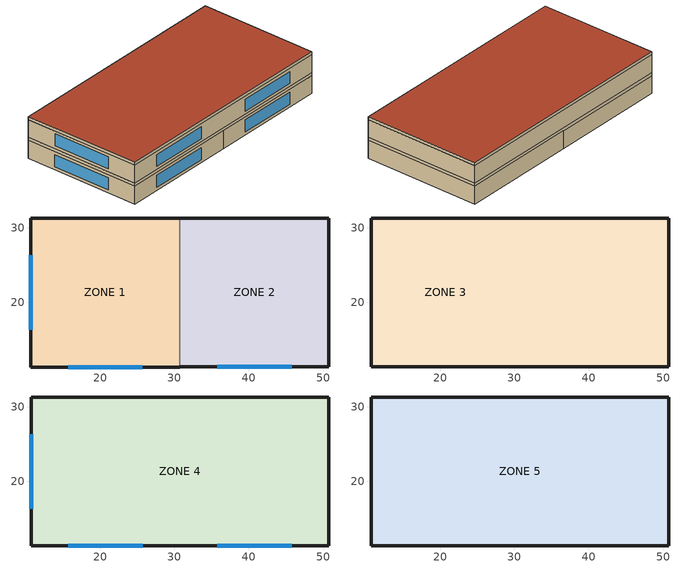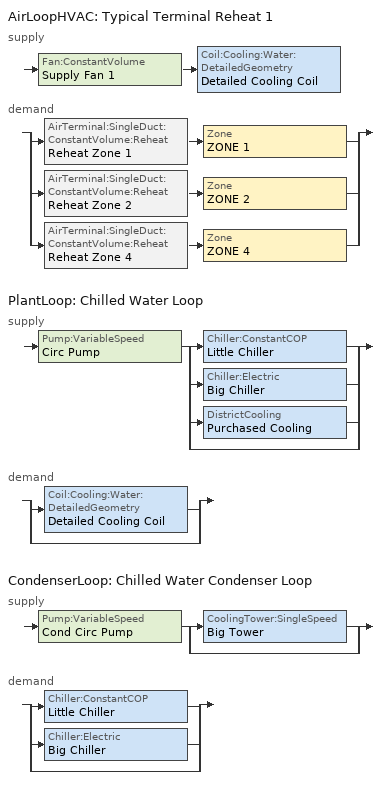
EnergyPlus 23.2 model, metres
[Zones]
ZONE 1
 floor ground (SLAB FLOOR): 30.7,11.3 10.7,11.3 10.7,31.3 30.7,31.3 z0
 wall outside (EXTERIOR): 30.7,31.3 10.7,31.3 10.7,11.3 30.7,11.3 z0:3
 wall to ZONE 2 (INTERIOR): 30.7,11.3 30.7,31.3 z0:3
 window (DOUBLE PANE TINTED WINDOW): 15.7,11.3 25.7,11.3 / 10.7,26.3 10.7,16.3 z0.5:2.5
ZONE 2
 floor ground (SLAB FLOOR): 50.73,11.32 30.73,11.32 30.73,31.32 50.73,31.32 z0
 wall outside (EXTERIOR): 30.73,11.32 50.73,11.32 50.73,31.32 30.73,31.32 z0:3
 window (DOUBLE PANE TINTED WINDOW): 35.73,11.32 45.73,11.32 z0.5:2.5
ZONE 3
 floor to ZONE 1 (PLENUM FLOOR): 30.73,11.32 10.73,11.32 10.73,31.32 30.73,31.32 z3
 floor to ZONE 2 (PLENUM FLOOR): 50.73,11.32 30.73,11.32 30.73,31.32 50.73,31.32 z3
 wall outside (EXTERIOR): 10.73,11.32 50.73,11.32 50.73,31.32 10.73,31.32 10.73,11.32 z3:3.5
ZONE 4
 floor to ZONE 3 (FLOOR39): 50.73,11.32 10.73,11.32 10.73,31.32 50.73,31.32 z3.5
 wall outside (EXTERIOR): 10.73,11.32 50.73,11.32 50.73,31.32 10.73,31.32 10.73,11.32 z3.5:6.5
 window (DOUBLE PANE TINTED WINDOW): 15.73,11.32 25.73,11.32 / 35.73,11.32 45.73,11.32 / 10.73,26.32 10.73,16.32 z4:6
ZONE 5
 floor to ZONE 4 (PLENUM FLOOR): 50.73,11.32 10.73,11.32 10.73,31.32 50.73,31.32 z6.5
 wall outside (EXTERIOR): 10.73,11.32 50.73,11.32 50.73,31.32 10.73,31.32 10.73,11.32 z6.5:7
 roof outside (ROOF31): 10.73,31.32 10.73,11.32 50.73,11.32 50.73,31.32 z7
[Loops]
AirLoopHVAC 'Typical Terminal Reheat 1'
 supply: Fan:ConstantVolume 'Supply Fan 1' > Coil:Cooling:Water:DetailedGeometry 'Detailed Cooling Coil'
 demand: split
  | AirTerminal:SingleDuct:ConstantVolume:Reheat 'Reheat Zone 1' > Zone 'ZONE 1'
  | AirTerminal:SingleDuct:ConstantVolume:Reheat 'Reheat Zone 2' > Zone 'ZONE 2'
  | AirTerminal:SingleDuct:ConstantVolume:Reheat 'Reheat Zone 4' > Zone 'ZONE 4'
PlantLoop 'Chilled Water Loop'
 supply: Pump:VariableSpeed 'Circ Pump' > split
  | Chiller:ConstantCOP 'Little Chiller'
  | Chiller:Electric 'Big Chiller'
  | DistrictCooling 'Purchased Cooling'
  | bypass
 demand: split
  | Coil:Cooling:Water:DetailedGeometry 'Detailed Cooling Coil'
  | bypass
CondenserLoop 'Chilled Water Condenser Loop'
 supply: Pump:VariableSpeed 'Cond Circ Pump' > split
  | CoolingTower:SingleSpeed 'Big Tower'
  | bypass
 demand: split
  | Chiller:ConstantCOP 'Little Chiller'
  | Chiller:Electric 'Big Chiller'
  | bypass
[Building]
BUILDING #1: Loads convergence tolerance value=0.04; Maximum number of warmup days=25; Minimum number of warmup days=6; North axis=0; Solar distribution=MinimalShadowing; Temperature convergence tolerance value=0.4; Terrain=Suburbs
[Site:GroundTemperature:BuildingSurface]
20.03, 20.03, 20.13, 20.3, 20.43, 20.52, 20.62, 20.77, 20.78, 20.55, 20.44, 20.2
[Site:Location]
CHICAGO_IL_USA_WMO_725300: Elevation=190; Latitude=42; Longitude=-87.88; Time zone=-6
[SizingPeriod:DesignDay] Barometric pressure=99063; Day of month=21; Daylight saving time indicator=No; Humidity condition type=WetBulb; Rain indicator=No; Snow indicator=No; Solar model indicator=ASHRAEClearSky
Name | Daily dry bulb temperature range | Day type | Maximum dry bulb temperature | Month | Sky clearness | Wetbulb or dewpoint at maximum dry bulb | Wind direction | Wind speed
CHICAGO Ann Clg 1% Condns DB=>MWB | 10.7 | SummerDesignDay | 31.5 | 7 | 1 | 23 | 230 | 5.3
CHICAGO Ann Htg 99% Condns DB | 0 | WinterDesignDay | -17.3 | 1 | 0 | -17.3 | 270 | 4.9
[Construction]
DOUBLE PANE TINTED WINDOW: GLASS - GREY PLATE 3 / 8 IN, WinAirB1 - AIRSPACE RESISTANCE, GLASS - CLEAR PLATE 3 / 8 IN
EXTERIOR: A2 - 4 IN DENSE FACE BRICK, B3 - 2 IN INSULATION, C2 - 4 IN LW CONCRETE BLOCK, E1 - 3 / 4 IN PLASTER OR GYP BOARD
FLOOR39: E5 - ACOUSTIC TILE, E4 - CEILING AIRSPACE, C5 - 4 IN HW CONCRETE
INTERIOR: C7 - 8 IN LW CONCRETE BLOCK
PLENUM FLOOR: E5 - ACOUSTIC TILE
ROOF31: E2 - 1 / 2 IN SLAG OR STONE, E3 - 3 / 8 IN FELT AND MEMBRANE, B6 - 2 IN DENSE INSULATION, C12 - 2 IN HW CONCRETE
SLAB FLOOR: CONCRETE - SAND AND GRAVEL 4 IN
[Material] Thermal absorptance=0.9
Name | Conductivity | Density | Roughness | Solar absorptance | Specific heat | Thickness | Visible absorptance
A2 - 4 IN DENSE FACE BRICK | 1.245296 | 2082.4 | Rough | 0.93 | 920.48 | 0.101498 | 0.93
B3 - 2 IN INSULATION | 0.0432394 | 32.03693 | VeryRough | 0.5 | 836.8 | 0.0509016 | 0.5
B6 - 2 IN DENSE INSULATION | 0.0432394 | 91.30524 | VeryRough | 0.5 | 836.8 | 0.0509016 | 0.5
C2 - 4 IN LW CONCRETE BLOCK | 0.380507 | 608.7016 | MediumRough | 0.65 | 836.8 | 0.101498 | 0.65
C5 - 4 IN HW CONCRETE | 1.729577 | 2242.585 | MediumRough | 0.65 | 836.8 | 0.101498 | 0.65
C7 - 8 IN LW CONCRETE BLOCK | 0.570761 | 608.7016 | Rough | 0.65 | 836.8 | 0.203302 | 0.65
C12 - 2 IN HW CONCRETE | 1.729577 | 2242.585 | MediumRough | 0.65 | 836.8 | 0.0509016 | 0.65
CONCRETE - SAND AND GRAVEL 4 IN | 1.729577 | 2242.585 | MediumRough | 0.6 | 836.8 | 0.101498 | 0.6
E1 - 3 / 4 IN PLASTER OR GYP BOARD | 0.726422 | 1601.846 | Smooth | 0.92 | 836.8 | 0.01905 | 0.92
E2 - 1 / 2 IN SLAG OR STONE | 1.435549 | 881.0155 | Rough | 0.55 | 1673.6 | 0.0127102 | 0.55
E3 - 3 / 8 IN FELT AND MEMBRANE | 0.190253 | 1121.292 | Rough | 0.75 | 1673.6 | 0.00954024 | 0.75
E5 - ACOUSTIC TILE | 0.0605352 | 480.5539 | MediumSmooth | 0.32 | 836.8 | 0.01905 | 0.32
[Material:AirGap]
E4 - CEILING AIRSPACE: Thermal resistance=0.176228
[WindowMaterial:Gas]
WinAirB1 - AIRSPACE RESISTANCE: Gas type=Air; Thickness=0.013
[WindowMaterial:Glazing] Back side infrared hemispherical emissivity=0.84; Conductivity=0.9; Front side infrared hemispherical emissivity=0.84; Infrared transmittance at normal incidence=0; Optical data type=SpectralAverage; Thickness=0.009
Name | Back side solar reflectance at normal incidence | Back side visible reflectance at normal incidence | Front side solar reflectance at normal incidence | Front side visible reflectance at normal incidence | Solar transmittance at normal incidence | Visible transmittance at normal incidence
GLASS - CLEAR PLATE 3 / 8 IN | 0.065 | 0.074 | 0.065 | 0.074 | 0.724 | 0.858
GLASS - GREY PLATE 3 / 8 IN | 0.051 | 0.055 | 0.047 | 0.05 | 0.258 | 0.276
[AirLoopHVAC]
Typical Terminal Reheat 1: Design supply air flow rate=4.3
[AirLoopHVAC:ReturnPlenum]
Name | Zone
Zone 3 Plenum | ZONE 3
Zone 5 Plenum | ZONE 5
[AirTerminal:SingleDuct:ConstantVolume:Reheat] Availability schedule=FanAndCoilAvailSched; Convergence tolerance=0.001; Maximum hot water or steam flow rate=0; Minimum hot water or steam flow rate=0
Name | Maximum air flow rate | Reheat coil
Reheat Zone 1 | 1.1 | Reheat Coil Zone 1
Reheat Zone 2 | 1 | Reheat Coil Zone 2
Reheat Zone 4 | 2.2 | Reheat Coil Zone 4
[AvailabilityManager:Scheduled]
Reheat System 1 Avail: Schedule=FanAndCoilAvailSched
[Chiller:ConstantCOP]
Little Chiller: Chiller flow mode=LeavingSetpointModulated; Condenser type=WaterCooled; Design chilled water flow rate=0.0011; Design condenser water flow rate=0.0011; Nominal capacity=25000; Nominal cop=2.5
[Chiller:Electric]
Big Chiller: Chilled water outlet temperature lower limit=5; Chiller flow mode=LeavingSetpointModulated; Condenser type=WaterCooled; Design chilled water flow rate=0.0011; Design chilled water outlet temperature=6.667; Design condenser fluid flow rate=0.0005; Design condenser inlet temperature=29.44; Maximum part load ratio=1; Minimum part load ratio=0.15; Nominal capacity=45000; Nominal cop=2.75; Optimum part load ratio=0.65; Temperature rise coefficient=2.682759; Coefficient 1 of capacity ratio curve=0.944836; Coefficient 1 of full load ratio curve=0.03303; Coefficient 1 of power ratio curve=1.907846; Coefficient 2 of capacity ratio curve=-0.0570088; Coefficient 2 of full load ratio curve=0.6852; Coefficient 2 of power ratio curve=-1.20499; Coefficient 3 of capacity ratio curve=-0.00185486; Coefficient 3 of full load ratio curve=0.2818; Coefficient 3 of power ratio curve=0.263462
[Coil:Cooling:Water:DetailedGeometry]
Detailed Cooling Coil: Availability schedule=CoolingCoilAvailSched; Coil depth=0.165098; Fin diameter=0.435072; Fin spacing=0.00181429; Fin surface area=101.716; Fin thermal conductivity=203.883; Fin thickness=0.00149998; Maximum water flow rate=0.0025; Minimum airflow area=0.810606; Number of tube rows=6; Number of tubes per row=16; Total tube inside area=6.20007; Tube depth spacing=0.0258998; Tube inside diameter=0.01445; Tube outside diameter=0.0158798; Tube outside surface area=6.23816; Tube thermal conductivity=385.765
[Coil:Heating:Fuel] Availability schedule=FanAndCoilAvailSched; Burner efficiency=0.8; Fuel type=NaturalGas
Name | Nominal capacity
Reheat Coil Zone 1 | 16000
Reheat Coil Zone 2 | 18000
Reheat Coil Zone 4 | 25000
[CondenserEquipmentList]
All Towers: Big Tower, CoolingTower:SingleSpeed
[CondenserEquipmentOperationSchemes]
Tower Loop Operation: Control scheme 1=Year Round Tower Operation; Control scheme 1 schedule=ON
[CondenserLoop]
Chilled Water Condenser Loop: Condenser equipment operation scheme=Tower Loop Operation; Condenser loop volume=Autocalculate; Fluid type=Water; Load distribution scheme=SequentialLoad; Maximum loop flow rate=0.0011; Maximum loop temperature=80; Minimum loop flow rate=0; Minimum loop temperature=10
[Controller:WaterCoil]
Main Cooling Coil Controller: Action=Reverse; Actuator variable=Flow; Control variable=Temperature; Controller convergence tolerance=0.1; Maximum actuated flow=0.005; Minimum actuated flow=0
[CoolingTower:SingleSpeed]
Big Tower: Design air flow rate=16; Design fan power=1000; Design u factor times area value=1750; Design water flow rate=0.0011; Free convection regime air flow rate=0; Free convection regime u factor times area value=0; Performance input method=UFactorTimesAreaAndDesignWaterFlowRate
[DistrictCooling]
Purchased Cooling: Nominal capacity=680000
[ElectricEquipment] Design level calculation method=EquipmentLevel; Fraction latent=0; Fraction lost=0; Fraction radiant=0.3; Schedule=BLDG Sch   2
Name | Design level | Zone or zonelist or space or spacelist
ZONE 1 ElecEq 1 | 4310 | ZONE 1
ZONE 2 ElecEq 1 | 4310 | ZONE 2
ZONE 4 ElecEq 1 | 8610 | ZONE 4
[Fan:ConstantVolume]
Supply Fan 1: Availability schedule=FanAndCoilAvailSched; Fan total efficiency=0.7; Maximum flow rate=4.3; Motor efficiency=0.9; Motor in airstream fraction=1; Pressure rise=600
[Lights] Design level calculation method=LightingLevel; End use subcategory=GeneralLights; Fraction radiant=0.4; Fraction replaceable=0; Fraction visible=0.2; Return air fraction=0; Schedule=BLDG Sch   2
Name | Lighting level | Zone or zonelist or space or spacelist
ZONE 1 Lights 1 | 4310 | ZONE 1
ZONE 2 Lights 1 | 4310 | ZONE 2
ZONE 4 Lights 1 | 8610 | ZONE 4
[People] Activity level schedule=Activity Lvl   1; Fraction radiant=0.6; Number of people calculation method=People; Number of people schedule=BLDG Sch   1
Name | Number of people | Zone or zonelist or space or spacelist
ZONE 1 People 1 | 29 | ZONE 1
ZONE 2 People 1 | 29 | ZONE 2
ZONE 4 People 1 | 57 | ZONE 4
[PlantEquipmentList]
All Chillers: Big Chiller, Chiller:Electric, Little Chiller, Chiller:ConstantCOP
Chiller Plant: Little Chiller, Chiller:ConstantCOP
Chiller Plant and Purchased: Big Chiller, Chiller:Electric, Purchased Cooling, DistrictCooling
Purchased Only: Purchased Cooling, DistrictCooling
[PlantEquipmentOperation:CoolingLoad] Load range 1 lower limit=0
Name | Load range 1 upper limit | Range 1 equipment list | Load range 2 lower limit | Load range 2 upper limit | Load range 3 lower limit | Load range 3 upper limit | Range 2 equipment list | Range 3 equipment list
Off Peak Operation | 500000 | Chiller Plant and Purchased
Peak Operation | 70000 | Chiller Plant | 70000 | 245000 | 245000 | 500000 | Chiller Plant and Purchased | Purchased Only
Year Round Tower Operation | 90000000 | All Towers
[PlantEquipmentOperationSchemes]
CW Loop Operation: Control scheme 1=Peak Operation; Control scheme 1 schedule=On Peak; Control scheme 2=Off Peak Operation; Control scheme 2 schedule=Off Peak
[PlantLoop]
Chilled Water Loop: Fluid type=Water; Load distribution scheme=Optimal; Maximum loop flow rate=0.0026; Maximum loop temperature=98; Minimum loop flow rate=0; Minimum loop temperature=1; Plant equipment operation scheme=CW Loop Operation; Plant loop volume=Autocalculate
[Pump:VariableSpeed] Design minimum flow rate=0; Design pump head=300000; Fraction of motor inefficiencies to fluid stream=0; Motor efficiency=0.87; Pump control type=Intermittent; Coefficient 1 of the part load performance curve=0; Coefficient 2 of the part load performance curve=1; Coefficient 3 of the part load performance curve=0; Coefficient 4 of the part load performance curve=0
Name | Design maximum flow rate | Design power consumption
Circ Pump | 0.0025 | 1200
Cond Circ Pump | 0.0011 | 500
[SetpointManager:FollowOutdoorAirTemperature]
MyCondenserControl: Control variable=Temperature; Maximum setpoint temperature=80; Minimum setpoint temperature=10; Offset temperature difference=0; Reference temperature type=OutdoorAirWetBulb; Setpoint node or nodelist=Condenser Supply Outlet Node
[SetpointManager:Scheduled] Control variable=Temperature
Name | Schedule | Setpoint node or nodelist
Big Chiller Setpoint Manager | CW Loop Temp Schedule | Big Chiller Outlet Node
Chilled Water Loop Setpoint Manager | CW Loop Temp Schedule | Chilled Water Loop Setpoint Node List
Little Chiller Setpoint Manager | CW Loop Temp Schedule | Little Chiller Outlet Node
Supply Air Temp Manager | Seasonal Reset Supply Air Temp Sch | Supply Air Temp Nodes
[ThermostatSetpoint:SingleCooling]
Cooling Setpoint with SB: Setpoint temperature schedule=Cooling Setpoints
[ThermostatSetpoint:SingleHeating]
Heating Setpoint with SB: Setpoint temperature schedule=Heating Setpoints
[Zone] Ceiling height=Autocalculate; Multiplier=1; Type=1; Volume=Autocalculate
ZONE 1; ZONE 2; ZONE 3; ZONE 4; ZONE 5
[ZoneControl:Thermostat] Control 1=Heating Setpoint with SB; Control 2=Cooling Setpoint with SB; Control type schedule=Zone Control Type Sched
Name | Zone or zonelist
Zone 1 Thermostat | ZONE 1
Zone 2 Thermostat | ZONE 2
Zone 4 Thermostat | ZONE 4
[Zone equipment]
ZONE 1: Reheat Zone 1
ZONE 2: Reheat Zone 2
ZONE 4: Reheat Zone 4
[Schedule:Compact]
Activity Lvl   1: Through: 12/31, For: AllDays, Until: 24:00, 140
BLDG Sch   1: Through: 12/31, For: Monday Tuesday Wednesday Thursday Friday, Until: 7:00, 0, Until: 8:00, 0.1, Until: 9:00, 0.5, Until: 13:00, 1, Until: 14:00, 0.5, Until: 17:00, 1, Until: 18:00, 0.5, Until: 19:00, 0.1, Until: 24:00, 0, For: AllOtherDays, Until: 24:00, 0
BLDG Sch   2: Through: 12/31, For: Monday Tuesday Wednesday Thursday Friday, Until: 7:00, 0.05, Until: 8:00, 0.2, Until: 18:00, 1, Until: 19:00, 0.5, Until: 24:00, 0.05, For: AllOtherDays, Until: 24:00, 0.05
CW Loop Temp Schedule: Through: 12/31, For: AllDays, Until: 24:00, 6.67
Cooling Setpoints: THROUGH: 12/31, For: AllDays, Until: 7:00, 30, Until: 17:00, 24, Until: 24:00, 30
CoolingCoilAvailSched: THROUGH: 3/31, For: AllDays, Until: 24:00, 0, THROUGH: 9/30, For: Monday Tuesday Wednesday Thursday Friday, Until: 7:00, 0, Until: 17:00, 1, Until: 24:00, 0, For: AllOtherDays, Until: 24:00, 0, THROUGH: 12/31, For: AllDays, Until: 24:00, 0
FanAndCoilAvailSched: THROUGH: 3/31, For: AllDays, Until: 24:00, 1, THROUGH: 9/30, For: Monday Tuesday Wednesday Thursday Friday, Until: 7:00, 0, Until: 17:00, 1, Until: 24:00, 0, For: AllOtherDays, Until: 24:00, 0, THROUGH: 12/31, For: AllDays, Until: 24:00, 1
Heating Setpoints: THROUGH: 12/31, For: AllDays, Until: 7:00, 15, Until: 17:00, 20, Until: 24:00, 15
ON: Through: 12/31, For: AllDays, Until: 24:00, 1
Off Peak: Through: 12/31, For: AllDays, Until: 9:00, 1, Until: 18:00, 0, Until: 24:00, 1
On Peak: Through: 12/31, For: AllDays, Until: 9:00, 0, Until: 18:00, 1, Until: 24:00, 0
Seasonal Reset Supply Air Temp Sch: Through: 3/31, For: AllDays, Until: 24:00, 16, Through: 9/30, For: AllDays, Until: 24:00, 13, Through: 12/31, For: AllDays, Until: 24:00, 16
Zone Control Type Sched: THROUGH: 3/31, For: AllDays, Until: 24:00, 1, THROUGH: 9/30, For: AllDays, Until: 24:00, 2, THROUGH: 12/31, For: AllDays, Until: 24:00, 1
